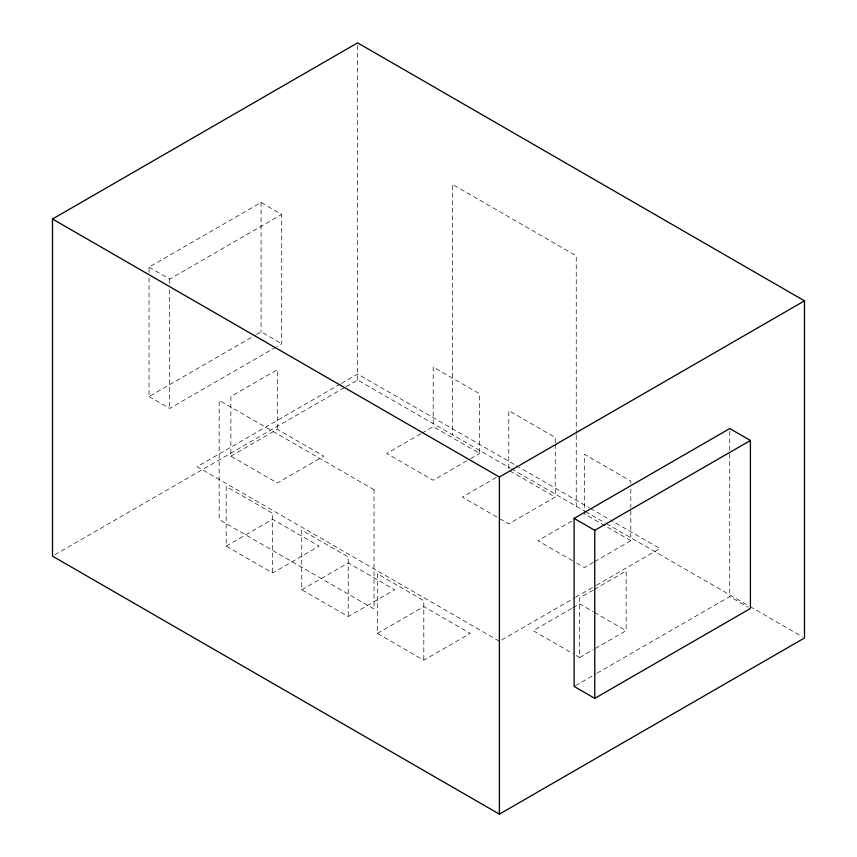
<?xml version="1.0" encoding="UTF-8"?>
<svg xmlns="http://www.w3.org/2000/svg" width="857" height="857" viewBox="0 0 857 857"><rect width="100%" height="100%" fill="white"/><g stroke="black" fill="none" stroke-linecap="round" stroke-linejoin="round"><path stroke-width="0.64" stroke-dasharray="4.29 3.21" d="M149.043 272.494L149.043 267.159L261.085 202.466L281.739 214.389L281.739 343.764L277.122 346.432M149.043 267.159L169.697 279.082L281.739 214.389M149.043 277.829L149.043 396.534L255.311 335.183M256.468 334.509L261.085 331.841L281.739 343.764M149.043 396.534L169.697 408.457L275.965 347.106M340.293 384.032L197.078 466.722L499.385 641.261M341.45 383.368L357.615 374.038L515.143 464.976M54.816 554.822L344.91 387.343M346.067 386.668L357.615 379.994L510.236 468.115M230.876 456.149L277.347 429.325L323.817 456.149L277.347 482.973L230.876 456.149L230.876 396.534L277.347 369.71L277.347 429.325M226.184 546.134L272.655 519.299L319.115 546.134L272.655 572.958L226.184 546.134L226.184 486.508L272.655 513.343L272.655 572.958M420.733 433.813L386.732 453.439L433.192 480.263L469.465 459.331M421.869 433.16L433.192 426.615L479.663 453.439L479.663 393.824L433.192 366.989L433.192 426.615M470.6 458.677L479.663 453.439M301.76 589.766L348.231 562.931L394.691 589.766L348.231 616.59L301.76 589.766L301.76 530.151L348.231 556.975L348.231 616.59M496.31 477.445L462.309 497.071L508.769 523.895L555.24 497.071L555.24 444.076M377.337 633.398L423.808 606.574L470.268 633.398L423.808 660.222L377.337 633.398L377.337 573.783L423.808 600.607L423.808 660.222M571.887 521.077L537.885 540.703L574.147 561.646M593.419 562.299L584.345 567.538L575.283 562.299M594.554 561.646L630.816 540.703L630.816 508.908M501.688 639.922L574.458 597.918M575.615 597.254L595.251 585.909M596.397 585.245L659.922 548.566L611.277 520.488M593.258 590.044L579.653 597.897L579.653 657.512L572.851 653.591M594.383 589.391L626.124 571.073L626.124 630.688L594.383 649.006M571.715 608.438L533.183 630.688L571.715 652.938M572.851 607.784L579.653 603.853L593.258 611.705M579.653 657.512L593.258 649.66M575.261 685.782L596.022 673.795M597.168 673.131L729.757 596.579L748.118 607.184M516.3 465.651L589.273 507.773M590.43 508.447L610.12 519.813M511.393 468.779L584.356 510.901M585.513 511.575L605.213 522.941M606.37 523.616L748.879 605.888M750.036 606.552L802.173 636.655M509.904 470.9L555.24 497.071M630.816 540.703L584.345 513.879L584.345 454.264L630.816 481.088L630.816 483.734M594.383 612.369L626.124 630.688M729.757 431.221L729.757 452.56M729.757 453.889L729.757 596.579M630.816 489.036L630.816 507.59M576.247 433.91L576.247 255.825L452.335 184.287L452.335 434.681M576.247 435.249L576.247 506.219M555.24 442.758L555.24 437.456L508.769 410.632L508.769 468.918M357.615 45.528L357.615 379.994M261.085 202.466L261.085 331.841M169.697 279.082L169.697 284.417M169.697 289.752L169.697 408.457M374.038 489.754L219.156 400.326L219.156 519.556L374.038 608.984L374.038 489.754"/><path stroke-width="1.29" d="M52.513 219.006L357.615 42.85L804.487 300.85L804.487 637.994L499.385 814.15L52.513 556.15L52.513 219.006L499.385 477.006L804.487 300.85M574.115 518.41L729.757 428.554L750.411 440.477L750.411 608.502L594.769 698.369L574.115 686.446L574.115 518.41L594.769 530.333L750.411 440.477M594.769 530.333L594.769 698.369M499.385 477.006L499.385 814.15"/></g></svg>
